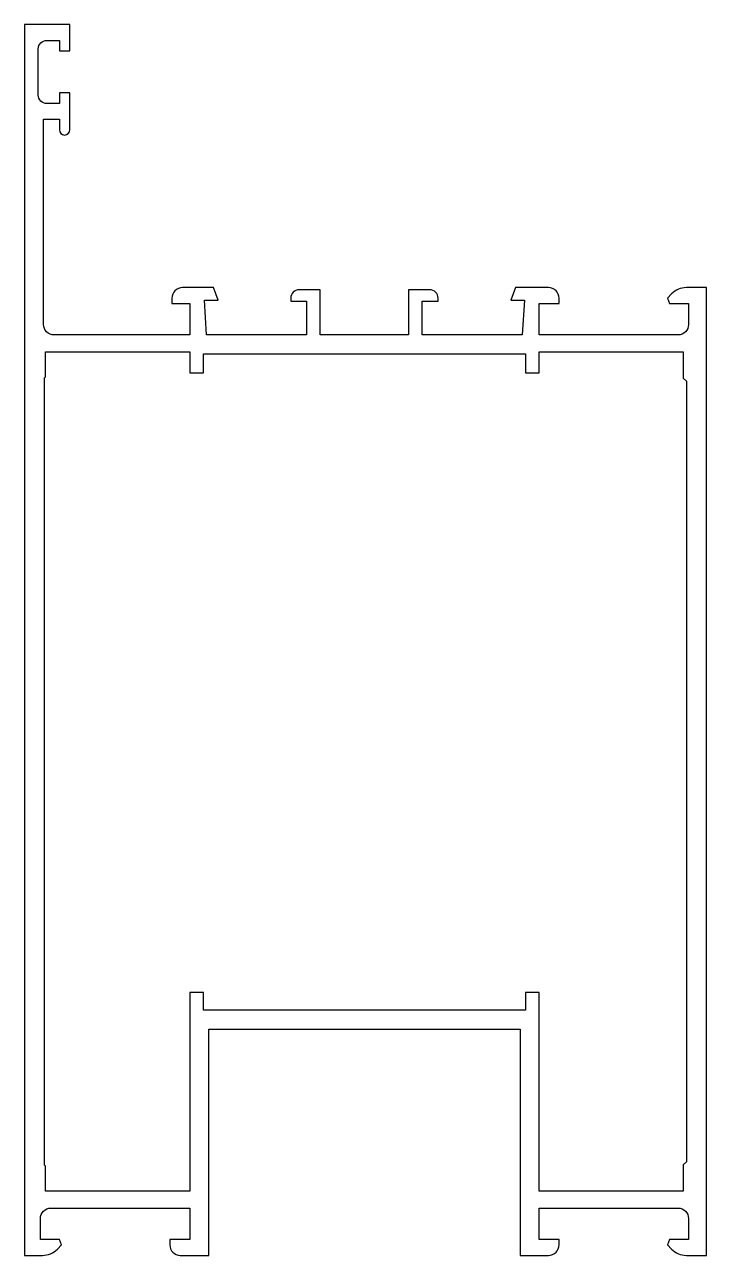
# Model space of a CAD drawing. Header units: millimetres. Extents: x 0 to 65, y 0 to 117.
import ezdxf

# ---------------------------------------------------------------- set-up
doc = ezdxf.new("R2010")
doc.units = ezdxf.units.MM

msp = doc.modelspace()

# ---------------------------------------------------------------- linework, layer by layer
for points in [[(15, 92, 0.414214), (14, 91), (14, 90.5), (15.7, 90.5), (15.7, 87.5), (2.8, 87.5, -0.414214), (1.8, 88.5), (1.8, 108), (3.3, 108), (3.3, 107, 1), (4.3, 107), (4.3, 110.5), (3.3, 110.5), (3.3, 109.5), (2.1, 109.5, -0.414214), (1.3, 110.3), (1.3, 114.7, -0.414214), (2.1, 115.5), (3.3, 115.5), (3.3, 114.5), (4.3, 114.5), (4.3, 117), (0, 117), (0, 0), (1.7, 0, 0.198912), (3.11, 0.59), (3.51, 0.99), (3.3, 1.5), (1.5, 1.5), (1.5, 3.5, -0.414214), (2.5, 4.5), (15.7, 4.5), (15.7, 1.5), (13.8, 1.5), (13.8, 1, 0.414214), (14.8, 0), (17.5, 0), (17.5, 21.5), (47.1, 21.5), (47.1, 0), (49.8, 0, 0.414214), (50.8, 1), (50.8, 1.5), (48.9, 1.5), (48.9, 4.5), (62.1, 4.5, -0.414214), (63.1, 3.5), (63.1, 1.5), (61.3, 1.5), (61.09, 0.99), (61.49, 0.59, 0.198912), (62.9, 0), (64.8, 0), (64.8, 92), (62.9, 92, 0.198912), (61.49, 91.41), (61.09, 91.01), (61.3, 90.5), (63.1, 90.5), (63.1, 88.5, -0.414214), (62.1, 87.5), (48.9, 87.5), (48.9, 90.5), (50.8, 90.5), (50.8, 91, 0.414214), (49.8, 92), (46.65, 92), (46.21, 90.8), (47.5, 90.8), (47.3, 87.5), (37.8, 87.5), (37.8, 90.7), (39.3, 90.7), (39.3, 91, 0.414214), (38.5, 91.8), (36.5, 91.8), (36.5, 87.5), (28.1, 87.5), (28.1, 91.8), (26.1, 91.8, 0.414214), (25.3, 91), (25.3, 90.7), (26.8, 90.7), (26.8, 87.5), (17.3, 87.5), (17.1, 90.8), (18.39, 90.8), (17.95, 92), (15, 92)], [(1.9, 8.59), (1.9, 83.41), (2, 83.52), (2, 85.9), (15.7, 85.9), (15.7, 83.9), (17, 83.9), (17, 85.7), (47.6, 85.7), (47.6, 83.9), (48.9, 83.9), (48.9, 85.9), (62.6, 85.9), (62.6, 83.4), (62.9, 83.1), (62.9, 8.9), (62.6, 8.6), (62.6, 6.1), (48.9, 6.1), (48.9, 25), (47.6, 25), (47.6, 23.3), (17, 23.3), (17, 25), (15.7, 25), (15.7, 6.1), (2, 6.1), (2, 8.48), (1.9, 8.59, -0.182676)]]:
    msp.add_lwpolyline(points, format="xyb", close=True)

doc.saveas('drawing.dxf')
